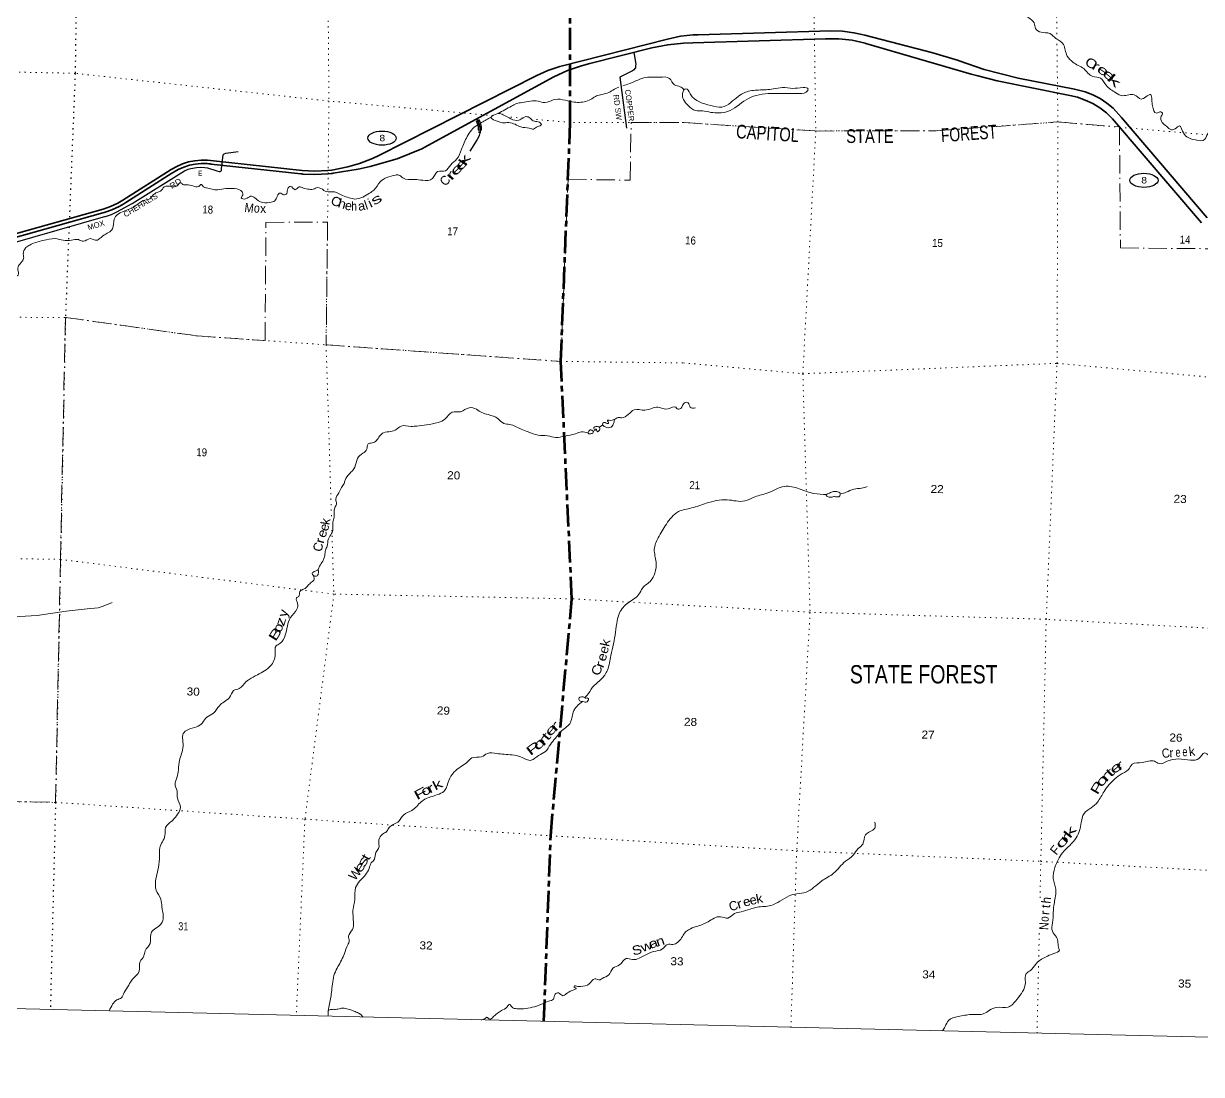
# Model space of a CAD drawing. Header units: feet. Extents: x -751810 to -497223, y -177792 to 12311.
# Drawn here: x -562729 to -536999, y -177792 to -154835 of the extents above; entities that cross this region are included whole.
import ezdxf
from ezdxf.enums import TextEntityAlignment as Align

# ---------------------------------------------------------------- set-up
doc = ezdxf.new("R2010")
doc.units = ezdxf.units.FT
doc.header["$LTSCALE"] = 80
for name, pattern in [('DOT_DASHED', [7.7, 5, -1.2, 0.3, -1.2]), ('DOTTED', [1.5, 0.3, -1.2]), ('LONG_DASH_SHORT_DASH', [9.9, 6, -1.2, 1.5, -1.2])]:
    doc.linetypes.add(name, pattern=pattern)
for name, color, linetype, lineweight in [('11', 7, 'LONG_DASH_SHORT_DASH', 60), ('17', 7, 'Continuous', 25), ('23', 7, 'Continuous', 70), ('29', 7, 'Continuous', 25), ('31', 7, 'Continuous', 13), ('39', 7, 'Continuous', 13), ('4', 7, 'Continuous', 13), ('44', 7, 'DOT_DASHED', 13), ('6', 7, 'DOTTED', 25), ('7', 7, 'DOTTED', 13)]:
    doc.layers.add(name, color=color, linetype=linetype, lineweight=lineweight)
doc.layers.add('30', color=7, linetype='Continuous')
doc.layers.add('41', color=7, linetype='Continuous')

msp = doc.modelspace()

# ---------------------------------------------------------------- linework, layer by layer
at = {"layer": '11'}
msp.add_lwpolyline([(-551361.1, -176634.36), (-551214.09, -172577.58), (-550749.99, -167402.99), (-550992.68, -162215.64), (-550786.52, -156995.95), (-550797.9, -151573.22), (-550816.4, -145516.27)], dxfattribs=at)
at = {"layer": '17'}
for centre in [(-554897.94, -157338.03), (-538256.3, -158260.28)]:
    msp.add_ellipse(centre, major_axis=(-309.24, 1), ratio=0.500121, dxfattribs=at)
at = {"layer": '23', "lineweight": 35}
for points in [[(-563487.55, -159590.77), (-560989.67, -158891.26), (-560827.63, -158835.01), (-560672.35, -158762.14), (-560557.08, -158694.3), (-559503.66, -158023.61), (-559383, -157955.7), (-559255.91, -157900.78), (-559123.77, -157859.45), (-558988.03, -157832.15), (-558850.18, -157819.19), (-558711.74, -157820.71), (-558647.56, -157826.36), (-556642.07, -158047), (-556364, -158061.15), (-556085.98, -158046.17), (-555997.75, -158035.27), (-555642.16, -157966.45), (-555388.3, -157892.98), (-555105.26, -157785.55), (-554966.5, -157719.95), (-551517.35, -155969.77), (-551280.2, -155862.41), (-551033.13, -155780.43), (-551016.19, -155775.85), (-548660.27, -155173.14), (-548381.71, -155113.52), (-548098.44, -155083.35), (-547993.03, -155079.73), (-545096.3, -154997.47), (-544842.67, -155003.52), (-544591.07, -155036.06), (-544416.49, -155074.71), (-544351.16, -155089.84), (-542864.92, -155477.29), (-542309.21, -155643.63), (-542293.45, -155649.29), (-541744.77, -155835.75), (-541000.56, -156027.77), (-539772.77, -156272.25), (-539713.46, -156283.84), (-539540.79, -156330.34), (-539373.93, -156394.63), (-539214.7, -156476.01), (-539064.85, -156573.59), (-538926.02, -156686.3), (-538742.32, -156889.43), (-536875.07, -159082.03)], [(-563489.49, -159669.01), (-560994.44, -158970.48), (-560968.92, -158963.33), (-560944.44, -158954.84), (-560799.36, -158904.48), (-560636.98, -158828.28), (-560541.8, -158772.26), (-560516.34, -158757.28), (-560491.8, -158741.65), (-559488.51, -158102.88), (-559463.34, -158086.85), (-559438.51, -158072.88), (-559349.69, -158022.9), (-559229.8, -157971.09), (-559105.15, -157932.1), (-558977.11, -157906.35), (-558847.08, -157894.13), (-558716.48, -157895.56), (-558680.95, -157898.69), (-558655.91, -157900.89), (-558630.95, -157903.64), (-556675.27, -158118.8), (-556649.83, -158121.6), (-556625.27, -158122.85), (-556363.89, -158136.15), (-556078.03, -158120.75), (-556012.92, -158112.71), (-555987.7, -158109.59), (-555962.92, -158105.4), (-555420.12, -158013.67), (-555158.53, -157959.19), (-554568.65, -157789.28), (-554025.73, -157569.17), (-554000.25, -157558.84), (-553975.73, -157545.51), (-551144.69, -155998.38), (-550849.66, -155861.07), (-550541.9, -155755.36), (-550359.49, -155709.13), (-549004.79, -155367.4), (-548658.55, -155297.91), (-548311.65, -155265.2), (-548108.28, -155257.66), (-545212.67, -155168.73), (-544920.95, -155170.08), (-544630.97, -155201.92), (-544345.91, -155263.9), (-544330.45, -155268.17), (-542029.51, -155938.56), (-541885.62, -155978.18), (-541459.89, -156085.01), (-539877.69, -156403.82), (-539708.04, -156445), (-539537.14, -156505.62), (-539373.52, -156583.77), (-539218.97, -156678.6), (-539075.17, -156789.07), (-538943.71, -156913.96), (-536997.53, -159185.81)]]:
    msp.add_lwpolyline(points, dxfattribs=at)
at = {"layer": '29'}
msp.add_line((-560938.73, -159051.16), (-563065.53, -159658.95), dxfattribs=at)
for points in [[(-549395.68, -155466), (-549353.42, -155723.09), (-549359.2, -155755.66), (-549361.46, -155803.45), (-549402.39, -155850.72), (-549425.73, -155867.74), (-549701.49, -156007.32), (-549561.43, -157118.57)], [(-552827.3, -156918.85), (-552795.64, -156986.62), (-552782.15, -157025.59), (-552770.16, -157067.56), (-552759.67, -157130.51), (-552758.17, -157154.5), (-552758.17, -157191.97), (-552768.66, -157250.43), (-552777.66, -157280.41), (-552789.64, -157314.88), (-552821.11, -157371.84), (-552981.83, -157621.21)], [(-560938.73, -159051.16), (-560810.42, -159003.44), (-560692.04, -158950.98), (-560356.37, -158765.11), (-559211.51, -158051.62), (-559133.58, -158015.65), (-559078.14, -158002.15), (-558947.78, -157979.67), (-558860.86, -157973.68), (-558772.45, -157981.17), (-558708.01, -157985.66), (-558510.21, -158051.62), (-558459.26, -158069.61), (-558432.29, -158069.61), (-558420.29, -158060.62), (-558405.31, -158042.63), (-558402.32, -158009.65), (-558366.35, -157703.86), (-558345.37, -157682.88), (-558312.41, -157667.89), (-558037.62, -157632.45)]]:
    msp.add_lwpolyline(points, dxfattribs=at)
at = {"layer": '29', "linetype": 'DOTTED', "lineweight": 100}
msp.add_arc((-553251.52, -157163.65), 491.12, 353.37469, 25.87338, dxfattribs=at)
at = {"layer": '31'}
for p, q in [((-552843.15, -156965.36), (-552775.76, -156933.15)), ((-552722.76, -157163.87), (-552797.45, -157162.92))]:
    msp.add_line(p, q, dxfattribs=at)
for points in [[(-552731.01, -157155.76), (-552731.64, -157134.98), (-552735.01, -157103.88), (-552741.76, -157054.21), (-552753.51, -157011.84), (-552769.81, -156964.91), (-552779.6, -156943.85), (-552832.78, -156969.26)], [(-552775.76, -156933.15), (-552762.39, -156961.9), (-552745.87, -157009.46), (-552733.91, -157052.59), (-552727.07, -157102.91), (-552723.65, -157134.43), (-552722.76, -157163.87)], [(-552843.15, -156965.36), (-552827.34, -157002.27), (-552816.52, -157037.11), (-552808.54, -157065.31), (-552801.71, -157104.02), (-552798.86, -157144.94), (-552797.45, -157162.92)], [(-552832.78, -156969.26), (-552819.82, -156999.5), (-552808.85, -157034.83), (-552800.73, -157063.52), (-552793.76, -157103.04), (-552790.88, -157144.35), (-552790.04, -157155.01), (-552731.01, -157155.76)]]:
    msp.add_lwpolyline(points, dxfattribs=at)
at = {"layer": '39'}
for p, q in [((-550151.08, -163653.55), (-550076.34, -163601.64)), ((-550282.25, -163742.1), (-550208.51, -163705.45))]:
    msp.add_line(p, q, dxfattribs=at)
msp.add_lwpolyline([(-563691.68, -167833.49), (-563384.65, -167775.57), (-563317.23, -167769.03), (-562819.55, -167786.75), (-562433.68, -167768.31), (-561801.33, -167674.18), (-561337.68, -167620.29), (-561098.91, -167596.61), (-560990.97, -167564.25), (-560796.74, -167482.67)], dxfattribs=at)
for points in [[(-539250.59, -150143.17), (-539344.23, -150188.99), (-539414.06, -150171.03), (-539461.49, -150141.59), (-539459.77, -150002.75), (-539393.38, -149924.01), (-539373.59, -149860.12), (-539489.59, -149840.94), (-539597.5, -149894.43), (-539701.37, -150022.49), (-539828.85, -150131.82), (-539861.16, -150287.96), (-539939.06, -150346.27), (-540071.83, -150352.81), (-540140.51, -150367.08), (-540230.95, -150368.7), (-540258.13, -150408.24), (-540276.29, -150486.25), (-540411.44, -150506.81), (-540462.97, -150555.76), (-540572.84, -150532.71), (-540693.35, -150531.52), (-540809.23, -150582.79), (-540865.48, -150657.78), (-540859.6, -150738.44), (-540964.8, -150765.84), (-540973.29, -150632.77), (-540981.22, -150554.06), (-541043.08, -150538.33), (-541119.08, -150600.72), (-541230.57, -150638.01), (-541224.42, -150708.62), (-541373.53, -150650.31), (-541441.4, -150634.42), (-541567.82, -150629.04), (-541682.99, -150728.63), (-541783.62, -150810.49), (-541734.17, -150914.46), (-541704.48, -151005.82), (-541828.81, -151147.44), (-541871.81, -151252.97), (-541895.71, -151395.25), (-541969.06, -151433.55), (-542076.45, -151317.98), (-542208.1, -151207.8), (-542298.26, -151273.84), (-542339.8, -151399.54), (-542420.9, -151427.58), (-542473.69, -151448.31), (-542461.35, -151587.52), (-542488.94, -151717.62), (-542540.32, -151760.54), (-542569.05, -151858.4), (-542626.99, -151921.27), (-542603.8, -152030.57), (-542640.73, -152134.26), (-542733.2, -152361.26), (-542860.89, -152478.63), (-542915.19, -152555.68), (-542905.46, -152642.49), (-542862.97, -152706.02), (-542893.34, -152789.75), (-542796.68, -152931.2), (-542663.69, -152991.09), (-542623.04, -153048.53), (-542642.46, -153098.33), (-542690.13, -153227.9), (-542641.56, -153289.57), (-542554.36, -153334.16), (-542414.11, -153347.95), (-542384.3, -153435.29), (-542370.83, -153532.26), (-542277.72, -153581.03), (-542244.12, -153676.53), (-542125.02, -153730.01), (-541947.87, -153716.61), (-541840.39, -153753.68), (-541672.72, -153868.84), (-541608.41, -153943.01), (-541464.36, -153964.95), (-541344.6, -154068.78), (-541223.53, -154198.8), (-541127.1, -154273.82), (-541129.85, -154376.4), (-541088.92, -154498.26), (-541015.17, -154594.82), (-540879.97, -154572.25), (-540847.41, -154631.48), (-540773.17, -154709.94), (-540653.57, -154819.8), (-540622.79, -154945.41), (-540502.43, -155027.11), (-540312.26, -155052.29), (-540178.56, -155160.51), (-540009.42, -155295.84), (-539976.46, -155415.47), (-539931.73, -155545.47)], [(-539931.73, -155545.47), (-539806.81, -155681.64), (-539571.48, -155820.74), (-539375.15, -155991.01), (-539201.47, -156031.85), (-539078.99, -156184.05), (-538870.4, -156346.6), (-538713.43, -156411.15), (-538467.82, -156391.52), (-538315.67, -156486.14), (-538211.89, -156436.56), (-538108.1, -156386.99), (-538085.13, -156504.34), (-538066.55, -156635.67), (-537982.43, -156794.9), (-537883.2, -156765.33), (-537849.83, -156794.4), (-537875.7, -156860.13), (-537855.33, -156999.56), (-537763.02, -157078.5), (-537650.59, -157155.96), (-537571.6, -157131.89), (-537475.58, -157072.05), (-537410.34, -157186.5), (-537317.16, -157307.73), (-537132.25, -157379.07), (-536924.94, -157364.45), (-536851.01, -157229.55), (-536720.31, -157224.97), (-536374.08, -157348.9), (-536263.43, -157492.74), (-536239.26, -157640.31), (-536275.53, -157794.33), (-536255.36, -158016.28), (-536166.58, -158151.48), (-535891.35, -158376.18), (-535794, -158491.48), (-535807.21, -158609.88), (-535924.55, -158715.45), (-535939.72, -158923.89)], [(-548304.45, -156280.97), (-548383.02, -156214.48), (-548510.58, -156176.87), (-548621.23, -156033.03), (-548833.49, -156007.26), (-549136.94, -156011.27), (-549490.12, -156146.8), (-549636.45, -156192.97)], [(-549724.21, -156221.95), (-549727.2, -156223.02), (-549979.85, -156355.19), (-550210.53, -156417.49), (-550312.58, -156477.17), (-550444.73, -156536.06), (-550742.27, -156544.25), (-551159.01, -156502.98), (-551339.4, -156562.59), (-551485.14, -156528.53), (-551657.94, -156529.97), (-551839.53, -156559.36), (-551960.23, -156584.86), (-552071.16, -156638.74), (-552359.58, -156800.38)], [(-548304.45, -156280.97), (-548259.63, -156258.01), (-548164.23, -156371.25), (-547717.01, -156624.67), (-547476.98, -156663.26), (-547279.29, -156557.81), (-546957.92, -156334.89), (-546671.4, -156288.16), (-546351.3, -156262.45), (-546153.65, -156233.49), (-545929.14, -156251.53), (-545699.69, -156235.49), (-545592.1, -156268.54), (-545598.88, -156296.54), (-545797.49, -156361.71), (-546195.24, -156361.2), (-546726.83, -156407.45), (-546944.27, -156500.3), (-547348.92, -156757.24), (-547536.53, -156786.47), (-547719.05, -156775.58), (-547897.01, -156744.68), (-548053.43, -156734.48), (-548211.23, -156625.62), (-548314.17, -156494.07), (-548332.81, -156364.76), (-548317.57, -156320.88), (-548304.45, -156280.97)], [(-552517.25, -156877.24), (-552725.64, -156996.88), (-552813.65, -157051.04)], [(-552501.48, -156859.6), (-552347.24, -156801.31), (-552253.53, -156827.95), (-551911.16, -156945.74), (-551864.45, -156926.86), (-551760.45, -156869.24), (-551660.94, -156904.09), (-551570.32, -156970.91), (-551456.38, -156992.05), (-551417.58, -157043.4), (-551497.05, -157085.57), (-551588.9, -157139.49), (-551684.83, -157120.84), (-551862.9, -157093.96), (-551989.92, -157036.24), (-552129.58, -157000.32), (-552266.2, -157000.72), (-552425.56, -156950.18), (-552516.12, -156881.36), (-552501.48, -156859.6)], [(-552813.65, -157051.04), (-552828.65, -157060.27), (-553036.66, -157302.45), (-553160.69, -157582.96), (-553262.76, -157793.6), (-553396.75, -157920.87), (-553514.79, -158052.59), (-553683.96, -158068.22), (-553792.44, -158218.31), (-554010.49, -158258.8), (-554184.81, -158242.09), (-554441.02, -158207.1), (-554529.74, -158144.36), (-554606.13, -158146.35), (-554792.32, -158197.76), (-554941.56, -158294.43), (-555076.9, -158471.99), (-555171.08, -158537.92), (-555318.04, -158624.59), (-555493.98, -158668.21), (-555613.78, -158640.88), (-555761.15, -158592.68), (-555939.77, -158511.44), (-556116.43, -158506.75), (-556167.93, -158479.21), (-556308.95, -158419.11), (-556400.25, -158452.91), (-556520.7, -158449.71), (-556646.47, -158420.2), (-556706.26, -158402.5), (-556796.32, -158464.52), (-556896.87, -158393.41), (-556956.43, -158442.15), (-556981.31, -158546.15), (-557046.47, -158578.64), (-557127.75, -158538.23), (-557185.74, -158603.11), (-557242.8, -158708.27), (-557346.2, -158743.77), (-557568.6, -158721.75), (-557772.51, -158609.65), (-557880.47, -158665.15), (-557972.33, -158644.6), (-557942.61, -158585), (-557952.77, -158514.29), (-558123.58, -158441.31), (-558310.38, -158440.37), (-558481.82, -158466.01), (-558612.09, -158454.49), (-558733.85, -158425.09), (-558797.55, -158403.27), (-558842.37, -158351.76), (-558903.73, -158392.39), (-559030.04, -158383), (-559168.01, -158359.2), (-559250.16, -158350.98), (-559299.32, -158311.43), (-559373.42, -158377.89), (-559492.4, -158394.86), (-559657.39, -158404.56), (-559736.21, -158497.07), (-559813.36, -158527.22), (-559895.11, -158579.39), (-559973.66, -158661.84), (-560113.3, -158700.4), (-560273.01, -158812.89), (-560749.05, -159110.21), (-560782.76, -159318.64), (-560993.84, -159474.05), (-561155.13, -159570.4), (-561270.65, -159533.11), (-561424.88, -159591.41), (-561532.37, -159554.33), (-561683.42, -159568.43), (-561864.2, -159567.65), (-562035.92, -159528.87)], [(-562035.92, -159528.87), (-562304.32, -159574.07), (-562594.3, -159675.05), (-562676.1, -159729.23), (-562734.29, -159876.63), (-562726.57, -159963.38), (-562806.09, -160082.04), (-562854.85, -160177.35), (-562844.9, -160330.59), (-562962.62, -160375.77), (-563055.32, -160536.34), (-563166.8, -160573.63), (-563351.57, -160721.69), (-563440.1, -160801.86), (-563517.82, -160849.74)], [(-548050.76, -163231.81), (-548164.8, -163214.69), (-548212.51, -163120.83), (-548288.79, -163118.8), (-548374.5, -163243.33), (-548449.1, -163253.42), (-548484.26, -163216.26), (-548645.99, -163254.23), (-548871.97, -163216.01), (-549156.97, -163280.9), (-549389.78, -163272.7), (-549521.06, -163373.87), (-549659.61, -163446.67), (-549739.91, -163444.54), (-549780.55, -163461.57), (-549821.34, -163484.64)], [(-550400.56, -163775), (-550539.75, -163755.38), (-550671.42, -163796.16), (-550905.8, -163846.29), (-551103.55, -163879.28), (-551281.35, -163842.35), (-551487.91, -163828.8), (-551708.9, -163754.49), (-551860.02, -163696.13), (-552108.36, -163592.92), (-552236.36, -163571.4), (-552362.19, -163469.43), (-552580.75, -163379.08), (-552716.18, -163335.22), (-552836.75, -163261.57), (-552992.53, -163227.24), (-553185.71, -163314.69), (-553366.87, -163327.99), (-553519.41, -163472.88), (-553672.13, -163549.33), (-553928.69, -163602.89), (-554136.27, -163627.57), (-554261, -163634.32), (-554481.83, -163628.44), (-554586.2, -163700.14), (-554710.06, -163749.18), (-554863.38, -163773.29), (-554951.8, -163849.43), (-555022.7, -163946.17), (-555114.44, -163996.07), (-555201.46, -164019.92), (-555230.68, -164135.88), (-555317.37, -164222.14), (-555430.85, -164333.85), (-555494.24, -164525.4), (-555612.71, -164673.2), (-555704.7, -164807.63), (-555726.72, -164879.5), (-555783.45, -164972.6), (-555844.79, -165087.71), (-555908.74, -165224.89), (-555893.53, -165331.97), (-555931.92, -165415.49), (-555943.44, -165620.48), (-555970.44, -165728.46), (-555970.47, -165879.41), (-555999.16, -165975.26), (-556070.59, -166092.12), (-556098.99, -166252.39), (-556131.37, -166336.06), (-556148.65, -166456.37), (-556194.1, -166577.94), (-556261.41, -166690.88), (-556291.51, -166764.55)], [(-550159.06, -163642.72), (-550229.32, -163640.86), (-550269.95, -163657.89), (-550263, -163698.33), (-550210.75, -163697.71), (-550200.11, -163750.32), (-550147.05, -163719.53), (-550149.5, -163661.09), (-550159.06, -163642.72)], [(-549821.34, -163484.64), (-549936.31, -163501.71), (-549970.38, -163498.79), (-549948.23, -163571.84), (-549982.36, -163570.94), (-550056.15, -163550.86), (-550081.32, -163590.45), (-550024.5, -163644.29), (-549892.06, -163649.82), (-549854.74, -163606.53), (-549828.93, -163542.81), (-549821.34, -163484.64)], [(-550282.25, -163742.1), (-550349.81, -163714.14), (-550391.14, -163757.32), (-550393.9, -163785.43), (-550325.81, -163793.27), (-550291.31, -163780.1), (-550282.25, -163742.1)], [(-545186.48, -165121.47), (-545463.19, -165102.03), (-545783.8, -164996.9), (-546109.94, -164947.97), (-546469.25, -165087.36), (-546752.83, -165174.43), (-546976.24, -165265.1), (-547357.23, -165238.87), (-547817.3, -165315.2), (-548135.44, -165417.45), (-548424.88, -165498.31), (-548687.26, -165769.1), (-548864.08, -166070.34), (-548951.23, -166323.65), (-548910.43, -166600.49), (-548938.98, -166841.26), (-549023.7, -167004.06), (-549204.78, -167164.29), (-549286.84, -167303), (-549522.82, -167487.94), (-549711.59, -167710.37), (-549762.34, -167880.11), (-549797.24, -168132.79), (-549897.25, -168641.38), (-549976.14, -168961.32), (-550110, -169159.04), (-550297.43, -169331.19), (-550424.95, -169517), (-550472.31, -169560.02)], [(-545186.48, -165121.47), (-545101.03, -165081.47), (-545019.98, -165055.45), (-544945.86, -165063.45), (-544896.27, -165086.91), (-544889.32, -165127.35), (-544918.66, -165172.87), (-545014.97, -165168.29), (-545081.65, -165182.62), (-545151.75, -165174.72), (-545193.15, -165145.44), (-545186.48, -165121.47)], [(-544887.39, -165105.41), (-544757.32, -165074.5), (-544594.79, -165006.37), (-544421.44, -164984.81), (-544299.97, -164949.79)], [(-556392.84, -166896.76), (-556388.04, -166993.46), (-556460.03, -167055.95), (-556526.15, -167124.64), (-556600.15, -167187.08), (-556692.1, -167245.02), (-556716.98, -167349.02), (-556768.14, -167383.89), (-556743.27, -167505.32), (-556760.72, -167631.66), (-556898.17, -167813.18), (-557010.95, -168198.65), (-557132.29, -168378.59), (-557212.09, -168432.83), (-557230.99, -168613.47), (-557334.25, -168868.36), (-557618.68, -169062.08), (-557804.27, -169165.84), (-557863.73, -169210.55), (-558018.44, -169361.42), (-558140.23, -169408.5), (-558230.6, -169557.06), (-558349.67, -169652.52), (-558450.35, -169736.39), (-558583.36, -169901.93), (-558726.31, -169988.71), (-558821.94, -170108.94), (-558946.93, -170200.22), (-559143.43, -170261.42), (-559240.1, -170345.4), (-559251.79, -170481.96), (-559248.72, -170667.21), (-559331.25, -170972.98), (-559351.01, -171185.8), (-559387.01, -171329.77), (-559420.36, -171449.65), (-559376.06, -171595.75), (-559366.37, -171759.04), (-559299.44, -171960.08), (-559363.7, -172109.33), (-559463.4, -172231.47), (-559626.63, -172400.23), (-559639.29, -172573), (-559755.03, -172843.66), (-559759.77, -173020.66), (-559782.57, -173271.65), (-559849.5, -173670.41), (-559833.91, -173763.41), (-559732.85, -173965.37), (-559707.16, -174131.1), (-559678.26, -174327.1), (-559702.06, -174465.35), (-559774.64, -174549.97), (-559899.62, -174641.25), (-559950.34, -174734.5), (-559963.59, -174929.39), (-560072.4, -175091.55), (-560099.46, -175201.53), (-560183.2, -175328.12), (-560204.92, -175538.89), (-560343.95, -175704.26), (-560432.09, -175844.83), (-560530.81, -176005.24), (-560592.04, -176116.33), (-560689.75, -176164.05), (-560782.73, -176260.2), (-560858.11, -176402.01)], [(-556291.51, -166764.55), (-556356.72, -166799.05), (-556424.15, -166841.54), (-556387.57, -166900.88), (-556317.25, -166900.74), (-556289.27, -166831.03), (-556291.51, -166764.55)], [(-550472.31, -169560.02), (-550544.09, -169540), (-550595.08, -169568.83), (-550582.6, -169627.53), (-550484.82, -169652.27), (-550438.81, -169659.54), (-550390.7, -169588.35), (-550418.27, -169567.49), (-550453.14, -169572.86), (-550472.31, -169560.02)], [(-550520.96, -169645.52), (-550637.97, -169744.82), (-550721.88, -169877.44), (-550798.99, -170131.01), (-551000.62, -170308.82), (-551117.03, -170454.67), (-551220.91, -170582.74), (-551329.55, -170738.86), (-551478.47, -170823.46), (-551638.02, -170929.92), (-551871, -170853.28), (-552233.17, -170799.37), (-552391.33, -170779.07), (-552596.31, -170781.67), (-552724.82, -170854.74), (-552938.42, -170879.25), (-553051.75, -170984.93), (-553182.65, -171072.02), (-553326.46, -171190.98), (-553441.78, -171371.08), (-553525.78, -171582.2), (-553802.62, -171717.75), (-554042.85, -171836.15), (-554246.81, -172025.97), (-554424.05, -172117.87), (-554532.32, -172259.91), (-554740.96, -172399.29), (-554797.53, -172486.34), (-554889.54, -172546.3), (-554967.05, -172665), (-554974.23, -172858.04), (-555034.82, -172944.99), (-555062.74, -173087.15), (-555133.31, -173171.83), (-555180.71, -173291.33), (-555258.76, -173430.15), (-555475.19, -173710.21), (-555492.12, -173967.4), (-555532.66, -174205.84), (-555521.55, -174465.79), (-555545.94, -174626.16), (-555630.11, -174768.84), (-555615.01, -174879.95), (-555647.28, -174959.6), (-555718.7, -175150.93), (-555860.96, -175436.99), (-555933.26, -175586.02), (-555997.48, -175958.69), (-556043.44, -176249.33), (-556073.69, -176403.51), (-556078.86, -176519.67)], [(-532417.03, -170119.61), (-532700.72, -170052.59), (-532888.33, -170081.82), (-533366.11, -170069.12), (-533656.73, -170194.24), (-533846.77, -170313.98), (-534033.17, -170447.91), (-534211.97, -170598.14), (-534319.05, -170695.93), (-534437.8, -170779.32), (-534510.43, -170865.95), (-534653.61, -170886.3), (-534724.09, -170892.48), (-534767.71, -170871.19), (-534811, -170912.31), (-534898.56, -170956.27), (-535017.92, -170987.32), (-535068.23, -170915.53), (-535192.3, -170972.62), (-535337.59, -170996.93), (-535790.16, -170868.16), (-536115.37, -170859.52), (-536323.39, -170825.81), (-536821.79, -170832.69), (-536934.49, -170765.28), (-537054.37, -170890.91), (-537236.07, -170924.32), (-537744.93, -170947.03), (-537923.2, -171002.67), (-538026.24, -170949.61), (-538292.2, -170978.77), (-538512.2, -171017.2), (-538595.57, -171129.72), (-538777.47, -171245.65), (-538925.45, -171370.53), (-539012.25, -171460.81), (-539124.75, -171610.79), (-539269.62, -171844.45), (-539407.57, -171969.6), (-539563.53, -172092.26), (-539623.02, -172287.93), (-539732.45, -172623.17), (-540034.54, -172951.27), (-540199.85, -173272.95), (-540235.98, -173511.38), (-540180.65, -173743.79), (-540212.52, -174045.52), (-540236.14, -174252.2), (-540252.32, -174481.23), (-540255.22, -174664.32), (-540166.27, -174793.49), (-540112.73, -175044.5), (-540103.5, -175074.93), (-540222.09, -175152.29), (-540406.92, -175227.89), (-540619.96, -175381.23), (-540734.19, -175521.1), (-540826.42, -175589.1), (-540845.64, -175781.82), (-541032.43, -176155.25), (-541221.65, -176319.3), (-541468.94, -176326.81), (-541631.32, -176388.92), (-541749.8, -176462.25), (-542029.59, -176482.99), (-542310.09, -176529.88), (-542523.19, -176610.77), (-542597.12, -176745.67), (-542659.02, -176843.2)], [(-544132.86, -172282.77), (-544136.42, -172415.52), (-544339.14, -172559.07), (-544396.78, -172760.83), (-544495.78, -172856.82), (-544606.22, -173004.85), (-544772.38, -173133.27), (-545036.61, -173397.97), (-545294.24, -173566.24), (-545462.68, -173704.67), (-545634.22, -173808.8), (-545836.1, -173845.7), (-546008.14, -173893.46), (-546405.47, -174102.29), (-546703.76, -174138.64), (-546859.57, -174180.79), (-547055.97, -174237.96), (-547195.62, -174276.52), (-547344.91, -174375.2), (-547502.85, -174346.85), (-547777.04, -174458.32), (-548032.89, -174560.2), (-548203.51, -174630.14), (-548285.75, -174700.42), (-548354.96, -174809.28), (-548549.61, -174951.04), (-548662.13, -174952.07), (-548783.49, -175057.53), (-548921.18, -175098.16), (-549104.87, -175161.78), (-549280.92, -175253.64), (-549424.37, -175284.04), (-549566.36, -175260.14), (-549708.65, -175397.25), (-549853.33, -175473.92), (-549945.6, -175618.4), (-550088.22, -175693.1), (-550135.2, -175722.05), (-550253.21, -175702.81), (-550370.65, -175812.4), (-550557.01, -175869.84), (-550621.25, -175868.14), (-550701.66, -175870.02), (-550700.03, -175884.16), (-550660.53, -175909.36), (-550744.18, -175957.46), (-550872.81, -176034.55), (-550950.17, -176072.75), (-551044.96, -176011.86), (-551118.04, -176040.1), (-551153.07, -176147.86), (-551262.71, -176191.24), (-551396.82, -176248.06), (-551757.17, -176351.2), (-551956.23, -176357.98), (-552061.61, -176316.94), (-552114.35, -176261.19), (-552165.99, -176314.16), (-552288.71, -176395.44), (-552469.24, -176535.56), (-552546.88, -176583.81), (-552606.02, -176541.98), (-552663.25, -176578.71), (-552735.27, -176599.6)], [(-555319.29, -176537.21), (-555346, -176499.05), (-555410, -176452.05), (-555513, -176409.05), (-555582, -176379.05), (-555693, -176353.05), (-555762, -176345.05), (-555861, -176366.05), (-555964, -176370.05), (-556041, -176379.05), (-556075, -176396.05)]]:
    msp.add_spline(points, degree=3, dxfattribs=at)
at = {"layer": '4'}
msp.add_lwpolyline([(-745759.2, 12310.88), (-714696.48, 11306.43), (-683632.43, 10344.71), (-652567.08, 9425.72), (-621500.49, 8549.46), (-590432.73, 7715.93), (-559363.85, 6925.15), (-528293.92, 6177.09), (-497222.97, 5471.78), (-501256.99, -177792.42), (-532580.02, -177081.38), (-563902.02, -176327.26), (-595222.97, -175530.05), (-626542.79, -174689.77), (-657861.41, -173806.4), (-689178.81, -172879.95), (-720494.9, -171910.43), (-751809.61, -170897.82)], close=True, dxfattribs=at)
msp.add_lwpolyline([(-745759.2, 12310.88), (-714696.48, 11306.43), (-683632.43, 10344.71), (-652567.08, 9425.72), (-621500.49, 8549.46), (-590432.73, 7715.93), (-559363.85, 6925.15), (-528293.92, 6177.09), (-497222.97, 5471.78), (-501256.99, -177792.42), (-532580.02, -177081.38), (-563902.02, -176327.26), (-595222.97, -175530.05), (-626542.79, -174689.77), (-657861.41, -173806.4), (-689178.81, -172879.95), (-720494.9, -171910.43), (-751809.61, -170897.82)], close=True, dxfattribs=at)
at = {"layer": '44'}
msp.add_lwpolyline([(-563790.3, -171815.84), (-562030.58, -171849.23), (-561922.47, -166540.38), (-561815.01, -161255.67), (-558935.03, -161659.54), (-557454.25, -161759.78), (-557433.41, -159179.57), (-556088.21, -159171.99), (-556119.74, -161853.91), (-550992.68, -162215.64), (-550832.48, -158235.45), (-549479.7, -158258.2), (-549456.97, -156995.58), (-548295.58, -156999.77), (-545423.74, -157182.8), (-542797.93, -157176.12), (-540135.04, -156985.25), (-538790.11, -157094.17), (-538769.27, -159736.94), (-536275.91, -159759.69), (-536232.34, -161246.01), (-534817.04, -161291.52), (-534819.02, -162740.21), (-532249.77, -162961.29)], dxfattribs=at)
at = {"layer": '6'}
msp.add_lwpolyline([(-561155.17, -130580.54), (-561197.6, -134691.32), (-561315.8, -140001.91), (-561421.3, -145288.69), (-561523.71, -150609.77), (-561601.82, -155923.45), (-561815.01, -161255.67), (-561922.47, -166540.38), (-562030.58, -171849.23), (-562143.72, -176370.72)], dxfattribs=at)
at = {"layer": '7'}
for p, q in [((-551824.93, -156903.71), (-552126.72, -156876.9)), ((-540590.19, -176892.61), (-540541.28, -174669.28))]:
    msp.add_line(p, q, dxfattribs=at)
for points in [[(-555791.45, -130711.05), (-555876.73, -134792.52), (-555968.56, -140093.75), (-556152.84, -145396.55), (-556106, -151295.24), (-556057.37, -156527.74), (-556119.74, -161853.91), (-556002.13, -165632.24)], [(-545109.86, -130969.71), (-545200.57, -135060.23), (-545328.88, -140298.1), (-545494.77, -145589.31), (-545503.72, -151695.85), (-545423.74, -157182.8), (-545706.45, -162484.99), (-545548.77, -167696.24), (-545841.1, -172907.61), (-545966.82, -176764.34)], [(-540525.16, -173936.19), (-540507.61, -173137.96), (-540390.01, -167849.49), (-540153.8, -162258.23), (-540135.04, -156985.25), (-540199.85, -151681.86), (-540165.87, -145690.72), (-540008.94, -140312.87), (-539818.29, -135118.78), (-539728.5, -131094.34)], [(-552475.89, -156845.89), (-556057.37, -156527.74), (-561601.82, -155923.45), (-563395.73, -155883.2)], [(-532107.4, -156874.19), (-534815.63, -157440.65), (-540135.04, -156985.25), (-542797.93, -157176.12), (-545423.74, -157182.8), (-548295.58, -156999.77), (-550786.52, -156995.95), (-551636.49, -156920.44)], [(-563528.66, -161250.6), (-561815.01, -161255.67), (-558935.03, -161659.54), (-556119.74, -161853.91), (-550992.68, -162215.64), (-548315.7, -162248.57), (-545706.45, -162484.99), (-540153.8, -162258.23), (-534819.02, -162740.21), (-532249.77, -162961.29)], [(-555993.69, -165903.29), (-555950.25, -167298.96), (-556582.21, -172215.48), (-556770.67, -176502.73)], [(-532374.71, -168303.4), (-535040.08, -168140.66), (-540390.01, -167849.49), (-545548.77, -167696.24), (-550749.99, -167402.99), (-555950.25, -167298.96), (-561922.47, -166540.38), (-563659.03, -166515.09)], [(-563790.19, -171815.84), (-562030.58, -171849.23), (-556582.21, -172215.48), (-551214.09, -172577.58), (-545841.1, -172907.61), (-540507.61, -173137.96), (-535233.83, -173422.3), (-532498.19, -173582.8)]]:
    msp.add_lwpolyline(points, dxfattribs=at)

# ---------------------------------------------------------------- texts
at = {"layer": '17', "width": 1.2}
for p in [(-554892.83, -157406.34), (-538251.2, -158328.59)]:
    msp.add_text(' 8 ', height=140, dxfattribs=at).set_placement(p, align=Align.CENTER)
at = {"layer": '30', "width": 1.05}
msp.add_text('RD SW', height=120, rotation=277.184, dxfattribs=at).set_placement((-549847.37, -156393.7))
at = {"layer": '30'}
msp.add_text('COPPER', height=120, rotation=277.184, dxfattribs=at).set_placement((-549592.62, -156283.22))
for s, rotation, width, p in [('RD', 33.474, 1.15, (-559377.5, -158376.88)), ('E', 358.53, 0.7, (-558871.3, -158167.01)), ('CHEHALIS', 31.337, 1.05, (-560143.17, -158853.84))]:
    msp.add_text(s, height=120, rotation=rotation, dxfattribs=dict(at, width=width)).set_placement(p, align=Align.CENTER)
msp.add_text('MOX', height=120, rotation=16.791, dxfattribs=at).set_placement((-561128.79, -159298.19), align=Align.CENTER)
at = {"layer": '41'}
for s, rotation, width, p in [('C', 330.859, 1.3, (-539567.05, -155728.7)), ('r', 331.943, 1.6, (-539414.23, -155816.28)), ('e', 326.802, 1.6, (-539301.98, -155873.69)), ('e', 320.8, 1.8, (-539180.74, -155953.82)), ('k', 316.699, 2.2, (-539081.53, -156051.7)), ('k', 57.268, 1.75, (-553075.09, -157967.05)), ('e', 46.415, 2, (-553300.53, -158188.9)), ('e', 49.103, 1.85, (-553185.26, -158077.99)), ('r', 50.199, 2.05, (-553383.48, -158284.03)), ('M', 353.059, 0.9, (-557911.93, -158947.79)), ('C', 341.351, 1.1, (-556035.37, -158782.61)), ('h', 344.648, 1.15, (-555877.92, -158844.99)), ('h', 0.382, 0.8, (-555566.96, -158926.56)), ('i', 25.8, 1.15, (-555147.87, -158862.68)), ('s', 30.351, 1.75, (-555075.06, -158816.43)), ('o', 353.625, 0.85, (-557704.66, -158958.98)), ('a', 10.861, 1.05, (-555406.18, -158930.16)), ('k', 81.374, 1.05, (-556045.05, -165797.4)), ('e', 71.494, 1.15, (-556141.8, -166085.96)), ('e', 75.967, 1.05, (-556084.03, -165937.54)), ('r', 75.004, 1.2, (-556174.31, -166207.75)), ('y', 73.306, 1.2, (-556986.76, -167821.33)), ('o', 67.728, 1.25, (-557111.5, -168153.97)), ('z', 72.704, 1.4, (-557044.97, -168018.29)), ('B', 58.059, 1.65, (-557226.36, -168348.38)), ('k', 77.624, 1.15, (-549941.18, -168457.96)), ('e', 74.607, 1.1, (-549979.6, -168617.86)), ('r', 68.362, 1.4, (-550072.06, -168930.67)), ('e', 71.727, 1.15, (-550027.65, -168785.14)), ('C', 66.809, 1.15, (-550160.69, -169101.13)), ('t', 51.258, 1.75, (-551277.18, -170520.49)), ('e', 51.067, 1.8, (-551217.33, -170430.52)), ('r', 48.04, 2.15, (-551116.43, -170326.27)), ('P', 37.357, 1.8, (-551660.57, -170843.41)), ('o', 49.157, 1.85, (-551486.44, -170737.42)), ('r', 50.951, 2, (-551371.04, -170637.26)), ('C', 9.54, 0.9, (-537848.08, -170886.04)), ('e', 2.566, 0.75, (-537562.34, -170855.48)), ('e', 2.619, 0.75, (-537411.6, -170843.94)), ('e', 39.973, 1.85, (-538912.25, -171249.74)), ('r', 34.082, 1.8, (-538801.07, -171166.28)), ('o', 53.521, 1.7, (-539178.36, -171535.73)), ('r', 48.95, 2.1, (-539084.67, -171425.04)), ('t', 42.992, 1.9, (-538986.09, -171316.08)), ('F', 28.065, 1.75, (-554139.38, -171805.78)), ('o', 26.161, 1.35, (-553987.71, -171720.01)), ('r', 25.947, 1.5, (-553856.11, -171658.05)), ('k', 26.893, 1.55, (-553735.31, -171595.15)), ('P', 59.441, 1.6, (-539271.66, -171700.01)), ('k', 52.798, 1.95, (-539872.08, -172656.38)), ('o', 46.094, 2, (-540076.57, -172883.56)), ('r', 48.094, 2.1, (-539968.04, -172763.95)), ('e', 58.655, 1.55, (-555362.58, -173408.45)), ('s', 63.526, 1.6, (-555278.16, -173282.08)), ('t', 60.782, 1.35, (-555190.42, -173134.29)), ('e', 14.578, 1.05, (-546845.3, -174095.78)), ('k', 11.258, 1.1, (-546709.25, -174061.46)), ('h', 83.857, 0.95, (-540298.89, -174065.58)), ('r', 16.207, 1.25, (-547117.92, -174175.64)), ('e', 15.891, 1.1, (-546985.96, -174133.13)), ('o', 85.086, 0.8, (-540342, -174464.61)), ('N', 86.769, 0.85, (-540346.75, -174640.32)), ('w', 20.329, 1.3, (-549208.83, -175123.06)), ('a', 18.94, 1.25, (-549027.74, -175050.46)), ('n', 17.821, 1.25, (-548881.69, -175001.78)), ('S', 14.756, 1.2, (-549409.67, -175196.58))]:
    msp.add_text(s, height=200, rotation=rotation, dxfattribs=dict(at, width=width)).set_placement(p)
for s, rotation, p in [('C', 45.239, (-553521.07, -158402.96)), ('e', 348.496, (-555722.46, -158894.47)), ('l', 18.388, (-555243.68, -158904.93)), ('x', 0.456, (-557562.93, -158974.15)), ('C', 73.644, (-556226.73, -166391.22)), ('r', 3.493, (-537693.95, -170867.61)), ('k', 6.988, (-537263.63, -170840.57)), ('F', 51.28, (-540169.02, -173016.12)), ('W', 52.09, (-555489.75, -173572.84)), ('C', 16.11, (-547288.43, -174229.39)), ('t', 83.569, (-540309.34, -174166.64)), ('r', 83.495, (-540324.91, -174317.01))]:
    msp.add_text(s, height=200, rotation=rotation, dxfattribs=at).set_placement(p)
at = {"layer": '44', "width": 0.8}
for s, rotation, p in [('CAPITOL', 356.353, (-546486.17, -157382.6)), ('STATE', 0.146, (-544241.54, -157443.54))]:
    msp.add_text(s, height=300, rotation=rotation, dxfattribs=at).set_placement(p, align=Align.CENTER)
at = {"layer": '44', "width": 0.75}
msp.add_text('FOREST', height=300, rotation=4.1, dxfattribs=at).set_placement((-542677.76, -157428.47))
at = {"layer": '44', "width": 0.8}
msp.add_text('STATE FOREST', height=399.3, dxfattribs=at).set_placement((-543065.93, -169250.45), align=Align.CENTER)
at = {"layer": '7'}
for s, width, p in [('18', 0.9, (-558825.17, -158982.07)), ('17', 0.9, (-553476.74, -159458.83)), ('16', 0.9, (-548278.68, -159657.48)), ('14', 0.9, (-537475.15, -159640.91)), ('15', 0.9, (-542883.81, -159712.59)), ('19', 0.9, (-558957.15, -164284.39)), ('20', 1.1, (-553478.06, -164788.04)), ('21', 0.9, (-548186.62, -165003.47)), ('22', 1.1, (-542917.05, -165087.42)), ('23', 1.1, (-537609.49, -165302.49)), ('30', 1.1, (-559168.36, -169511.94)), ('29', 1.1, (-553702.41, -169927.02)), ('28', 1.1, (-548304.66, -170173.98)), ('27', 1.1, (-543115.4, -170453.51)), ('26', 1.1, (-537702.11, -170518.19)), ('31', 0.85, (-559352.29, -174641.8)), ('32', 1.1, (-554082.62, -175057.65)), ('33', 1.1, (-548601.24, -175404.61)), ('34', 1.1, (-543099.22, -175691.71)), ('35', 1.1, (-537511.7, -175891.3))]:
    msp.add_text(s, height=175, rotation=358.477, dxfattribs=dict(at, width=width)).set_placement(p)

doc.saveas('drawing.dxf')
